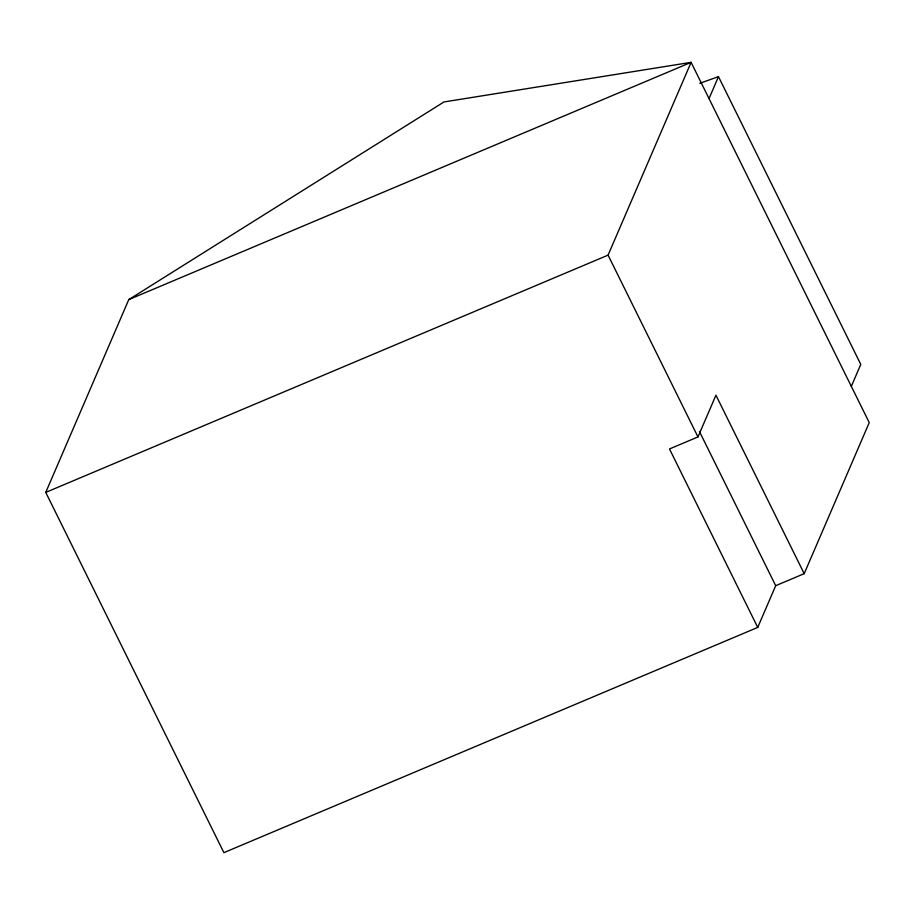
<?xml version="1.0" encoding="UTF-8"?>
<svg xmlns="http://www.w3.org/2000/svg" width="915" height="915" viewBox="0 0 915 915"><rect width="100%" height="100%" fill="white"/><g stroke="black" fill="none" stroke-linecap="round" stroke-linejoin="round"><path stroke-width="1.37" d="M45.75 492.396L128.775 299.605L443.969 101.954L691.1 62.346L869.25 422.604L804.194 573.671L775.703 585.692L757.734 627.415L223.9 852.654L45.75 492.396L608.075 255.136L691.1 62.346L128.775 299.605M709.022 98.591L718.481 76.643L860.775 364.41L851.327 386.359M757.734 627.415L669.483 448.956L697.973 436.935L715.942 395.211L804.194 573.671M699.781 83.311L718.481 76.643M699.426 431.457L775.703 585.692M608.075 255.136L697.973 436.935"/></g></svg>
